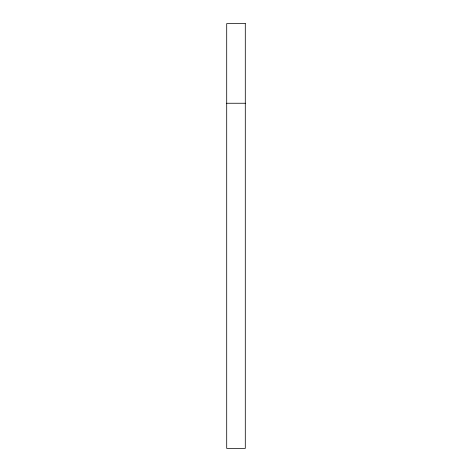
<?xml version="1.0" encoding="UTF-8"?>
<svg xmlns="http://www.w3.org/2000/svg" width="472" height="472" viewBox="0 0 472 472"><rect width="100%" height="100%" fill="white"/><g stroke="black" fill="none" stroke-linecap="round" stroke-linejoin="round"><path stroke-width="0.71" d="M226.707 103.25L245.292 103.25M245.292 23.6L226.707 23.6L226.707 448.4L245.292 448.4L245.292 23.6"/></g></svg>
